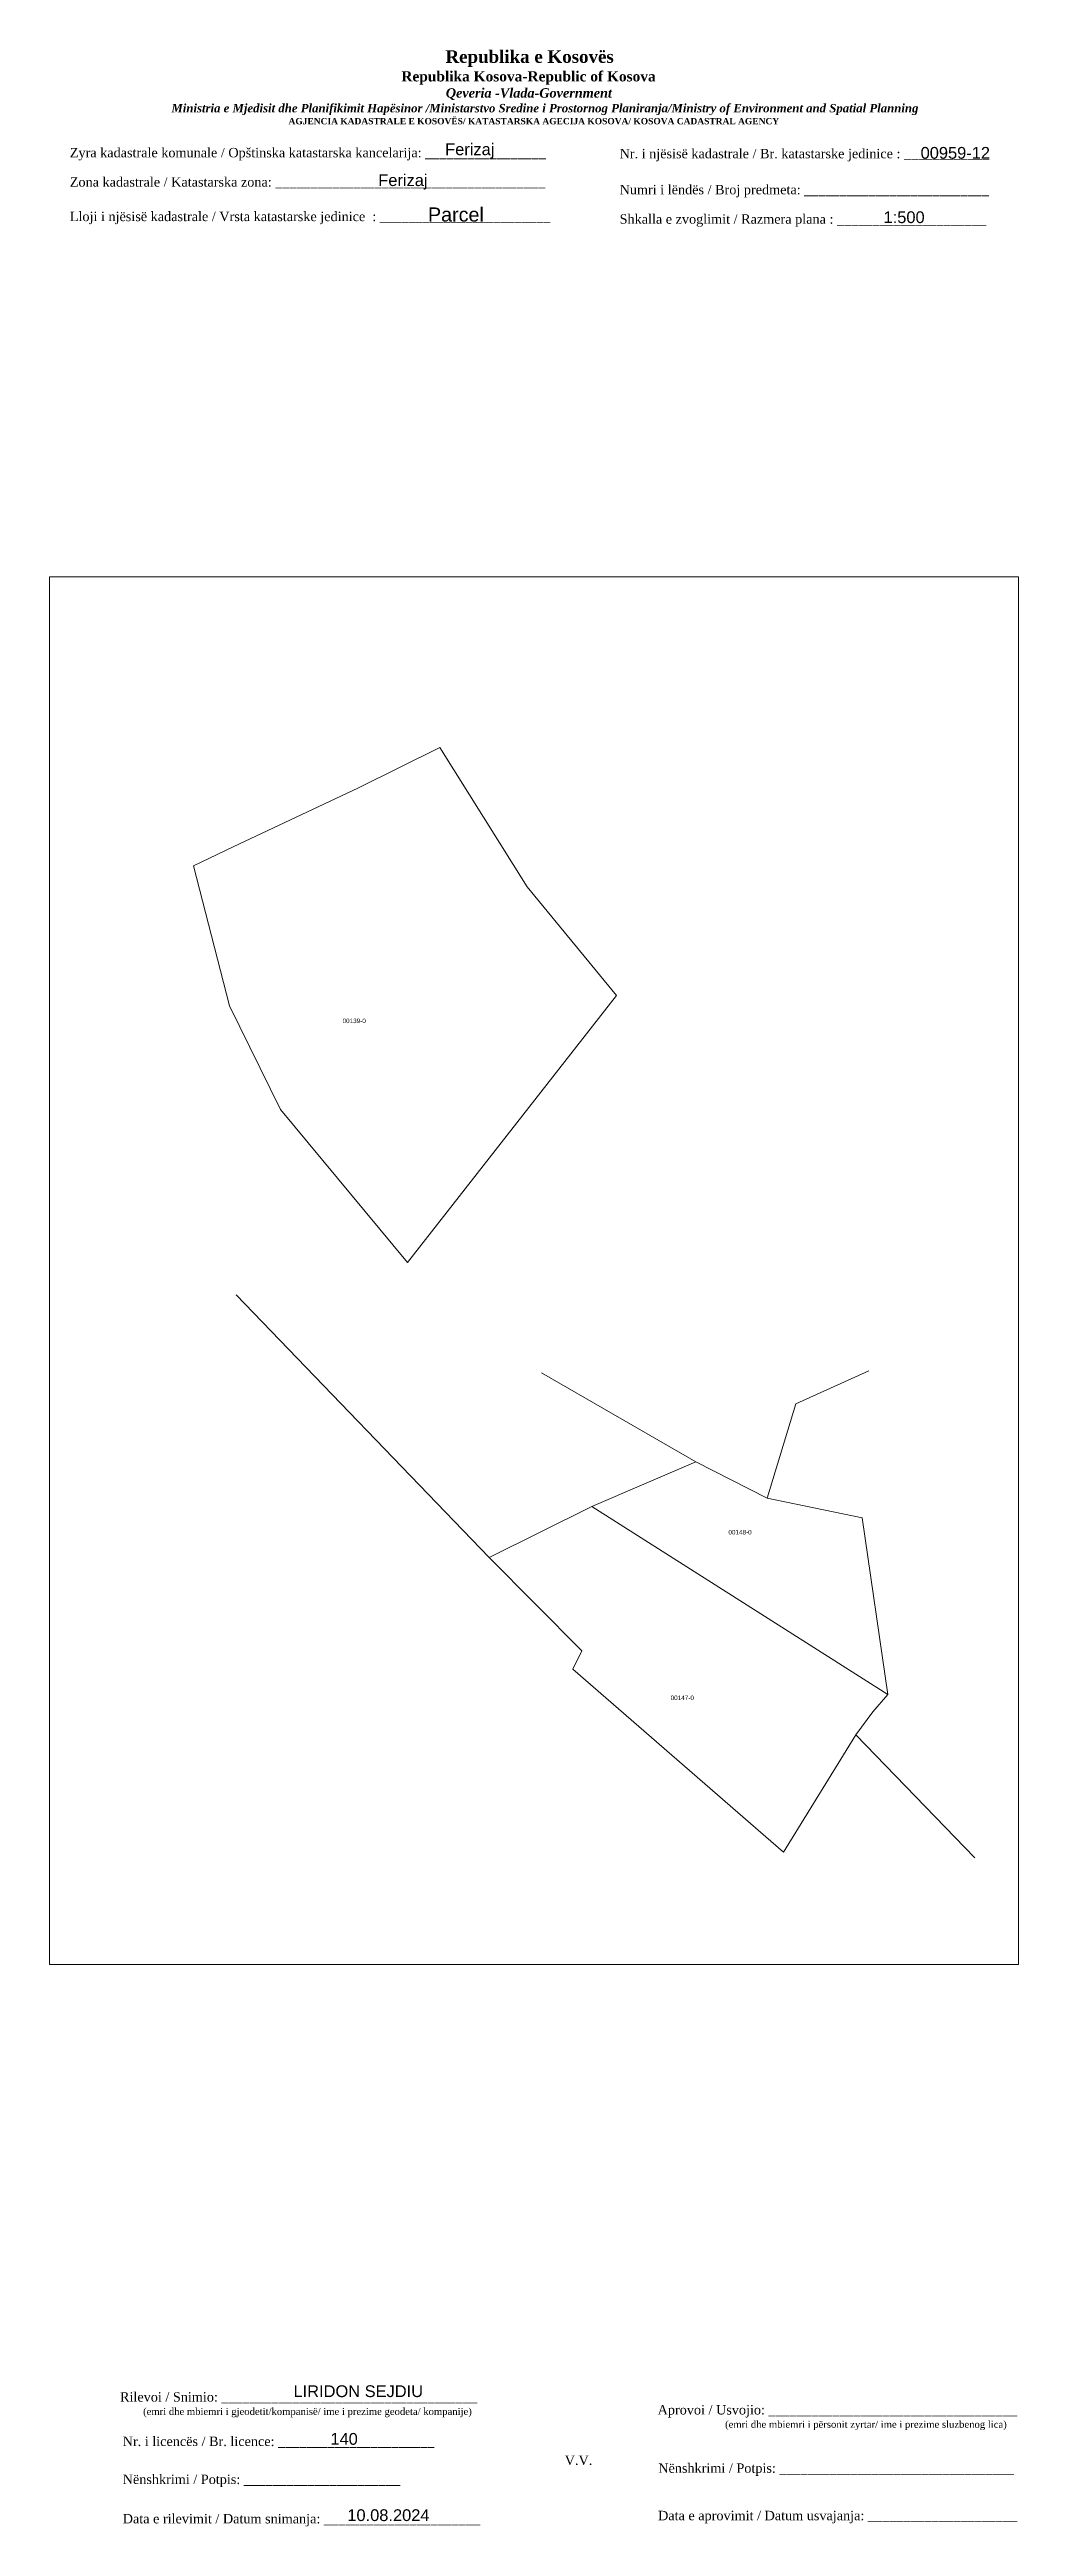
# Paper-space layout 'livadhet' of a CAD drawing. Header units: metres. Extents: x 1 to 207, y -120 to 407.
# The model-space entities are those that its viewports show. They can reach past a viewport. Long polylines and large blocks are cut down to what shows.
import ezdxf

# ---------------------------------------------------------------- set-up
doc = ezdxf.new("R2010")
doc.units = ezdxf.units.M
doc.layers.get('0').update_dxf_attribs({"lineweight": 0})
for name, color, linetype, lineweight in [('Korniza e jashtme', 7, 'Continuous', 0), ('Nr Parceles Baze', 7, 'Continuous', 0), ('Parc-Kojshi', 251, 'Continuous', 0), ('Parcela Baze', 7, 'Continuous', 0), ('ParcReNet_12', 5, 'Continuous', 0)]:
    doc.layers.add(name, color=color, linetype=linetype, lineweight=lineweight)
doc.styles.get("Standard").update_dxf_attribs({"font": 'arial.ttf'})

msp = doc.modelspace()

# ---------------------------------------------------------------- linework, layer by layer
at = {"layer": 'Parc-Kojshi'}
for points in [[(7519617.88, 4693268.54), (7519673.72, 4693210.66)], [(7519685.21, 4693251.41), (7519719.28, 4693231.77)], [(7519757.41, 4693251.8), (7519741.34, 4693244.56)], [(7519741.34, 4693244.56), (7519735.02, 4693223.73)], [(7519754.55, 4693171.63), (7519780.83, 4693144.52)]]:
    msp.add_lwpolyline(points, dxfattribs=at)
at = {"layer": 'Parcela Baze', "flags": 128}
for points in [[(7519682.09, 4693358.46), (7519662.8, 4693389.17), (7519644.89, 4693380.32), (7519617.26, 4693367.27), (7519608.46, 4693363.11), (7519616.44, 4693332.25), (7519627.66, 4693309.38), (7519655.7, 4693275.71), (7519701.75, 4693334.49)], [(7519755.99, 4693219.45), (7519735.02, 4693223.73), (7519719.28, 4693231.77), (7519696.33, 4693221.9), (7519761.58, 4693180.52)], [(7519696.33, 4693221.9), (7519673.72, 4693210.66), (7519694.13, 4693190.11), (7519692.12, 4693186.09), (7519738.64, 4693145.76), (7519754.55, 4693171.63), (7519758.33, 4693176.64), (7519761.58, 4693180.52)]]:
    msp.add_lwpolyline(points, close=True, dxfattribs=at)
at = {"layer": 'ParcReNet_12', "flags": 128}
msp.add_lwpolyline([(7519761.58, 4693180.52), (7519755.99, 4693219.45), (7519735.02, 4693223.73), (7519719.28, 4693231.77), (7519696.33, 4693221.9), (7519673.72, 4693210.66), (7519694.13, 4693190.11), (7519692.12, 4693186.09), (7519738.64, 4693145.76), (7519754.55, 4693171.63), (7519758.33, 4693176.64)], close=True, dxfattribs=at)

# ---------------------------------------------------------------- texts
at = {"layer": 'Nr Parceles Baze'}
for s, p in [('00139-0', (7519641.37, 4693328.44)), ('00148-0', (7519726.46, 4693215.76)), ('00147-0', (7519713.72, 4693179.27))]:
    msp.add_text(s, height=1, dxfattribs=at).set_placement(p)

psp = doc.layouts.new('livadhet')

# ---------------------------------------------------------------- texts
for s, p in [('00959-12', (186.23, 383.5)), ('LIRIDON SEJDIU ', (52.87, -92.12)), ('140', (60.72, -102.25)), ('10.08.2024', (64.32, -118.46))]:
    psp.add_text(s, height=2.5).set_placement(p)
for s, insert, char_height, width, attachment_point in [('\\pi77.297;{\\fBook Antiqua|b1|i0|c0|p18;\\H1.333x;Republika e Kosovës\\fTimes New Roman|b1|i0|c0|p18;\\P\\pi67.927;\\fBook Antiqua|b1|i0|c0|p18;\\H0.8125x;Republika Kosova-Republic of Kosova\\fTimes New Roman|b1|i0|c0|p18;\\P\\pi77.378;\\fBook Antiqua|b1|i1|c0|p18;\\H0.9233x;Qeveria -Vlada-Government \\P\\pi13.032,l6,t23.033;\\fTimes New Roman|b1|i1|c0|p18;\\H0.9x;Ministria e Mjedisit dhe Planifikimit Hapësinor /Ministarstvo Sredine i Prostornog Planiranja/Ministry of Environment and Spatial Planning\\P\\pi43.931,l0,tz;\\fBook Antiqua|b1|i0|c0|p18;\\H0.7406x;AGJENCIA KADASTRALE E KOSOVËS/ KATASTARSKA AGECIJA KOSOVA/ KOSOVA CADASTRAL AGENCY}', (7.88, 406.54), 2, 191.8237, 1), ('{\\fTimes New Roman|b0|i0|c0|p18;Zyra kadastrale komunale / Opštinska katastarska kancelarija: _________________}', (5.3, 385.8), 2, 100.6873, 1), ('Ferizaj', (90.36, 385.13), 2.5, 9.9735, 5), ('{\\fTimes New Roman|b0|i0|c0|p18;Nr. i njësisë kadastrale / Br. katastarske jedinice : ____________}', (122.22, 385.59), 2, 79.9484, 1), ('{\\fTimes New Roman|b0|i0|c0|p18;Zona kadastrale / Katastarska zona: ______________________________________}', (5.3, 379.57), 2, 100.6873, 1), ('Ferizaj', (76.14, 378.57), 2.5, 9.9735, 5), ('{\\fTimes New Roman|b0|i0|c0|p18;Numri i lëndës / Broj predmeta: __________________________}', (122.22, 377.94), 2, 79.9484, 1), ('{\\fTimes New Roman|b0|i0|c0|p18;Lloji i njësisë kadastrale / Vrsta katastarske jedinice  : ________________________}', (5.3, 372.24), 2, 100.6873, 1), ('{\\fArial|b0|i0|c0|p34;Parcel}', (87.41, 371.62), 3, 11.2939, 5), ('{\\fTimes New Roman|b0|i0|c0|p18;Shkalla e zvoglimit / Razmera plana : _____________________}', (122.22, 371.69), 2, 79.9484, 1), ('1:500', (182.72, 371.06), 2.5, 10.1784, 5), ('{\\fTimes New Roman|b0|i0|c0|p18;Rilevoi / Snimio: ____________________________________\\P     \\H0.75x;(emri dhe mbiemri i gjeodetit/kompanisë/ ime i prezime geodeta/ kompanije)}', (53.95, -93.75), 2, 74.7958, 5), ('{\\fTimes New Roman|b0|i0|c0|p18; Aprovoi / Usvojio: ___________________________________\\P                    \\H0.75x;(emri dhe mbiemri i përsonit zyrtar/ ime i prezime sluzbenog lica)}', (129.55, -93.82), 2, 83.344, 1), ('{\\fTimes New Roman|b0|i0|c0|p18;Nr. i licencës / Br. licence: ______________________\\P                                }', (16.55, -100.52), 2, 83.344, 1), ('{\\fTimes New Roman|b0|i0|c0|p18;V.V.                                 }', (113.49, -105.56), 2, 5.7076, 5), ('{\\fTimes New Roman|b0|i0|c0|p18;Nënshkrimi / Potpis: ______________________\\P                                 }', (16.55, -108.59), 2, 83.344, 1), ('{\\fTimes New Roman|b0|i0|c0|p18; Nënshkrimi / Potpis: _________________________________}', (129.69, -106.21), 2, 83.344, 1), ('{\\fTimes New Roman|b0|i0|c0|p18;Data e rilevimit / Datum snimanja: ______________________\\P                                 }', (16.55, -116.96), 2, 83.344, 1), ('{\\fTimes New Roman|b0|i0|c0|p18; Data e aprovimit / Datum usvajanja: _____________________}', (129.64, -116.29), 2, 83.344, 1)]:
    psp.add_mtext(s, dxfattribs=dict(insert=insert, char_height=char_height, width=width, attachment_point=attachment_point))

# ---------------------------------------------------------------- viewports
at = {"layer": 'Korniza e jashtme', "view_target_point": (370776.43, 310629.57)}
psp.add_viewport(center=(104.02, 147.2), size=(206.06, 294.864), view_center_point=(7148907.16, 4382644.29), view_height=305.784, dxfattribs=at)

doc.saveas('drawing.dxf')
